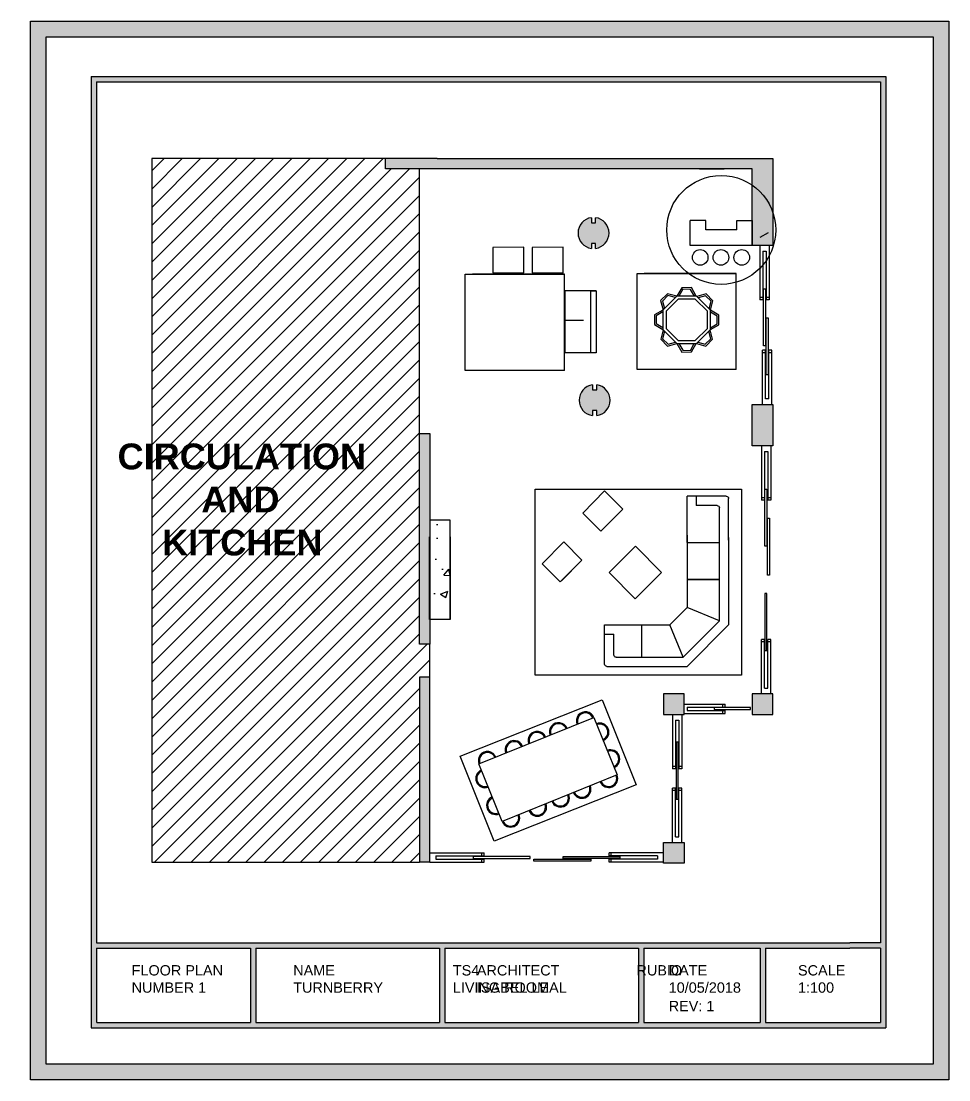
# Model space of a CAD drawing. Header units: inches. Extents: x 28 to 130, y -19 to 126.
# Drawn here: x 107.62 to 130.43, y -18.61 to 7.42 of the extents above; entities that cross this region are included whole.
import ezdxf

# ---------------------------------------------------------------- set-up
doc = ezdxf.new("R2010")
doc.units = ezdxf.units.IN
doc.header["$MEASUREMENT"] = 0
doc.layers.add('MUEBLES', color=8, linetype='Continuous')
doc.styles.add('Annotative', font='arial.ttf')
doc.styles.get("Standard").update_dxf_attribs({"font": 'arial.ttf'})

# ---------------------------------------------------------------- blocks, each defined once
blk = doc.blocks.new('DOOR 1')
at = {"linetype": 'Continuous'}
for p, q in [((0, 0), (0.881, 0)), ((0.844, 0), (0.844, -0.047)), ((0.881, 0), (0.881, -0.047)), ((0, -0.15), (0.881, -0.15)), ((0.094, -0.103), (0.094, -0.047)), ((0.094, -0.047), (0.881, -0.047)), ((0.094, -0.103), (0.881, -0.103)), ((0.703, -0.061), (1.626, -0.061)), ((0.703, -0.094), (0.703, -0.061)), ((1.626, -0.094), (0.703, -0.094)), ((0.844, -0.103), (0.844, -0.15)), ((0.881, -0.103), (0.881, -0.15)), ((1.626, -0.061), (1.626, -0.094))]:
    blk.add_line(p, q, dxfattribs=at)
blk = doc.blocks.new('11')
at = {"layer": 'MUEBLES', "color": 7}
for p, q in [((-0.628, 0), (-0.184, 0.444)), ((-0.53, -0.041), (-0.143, 0.346)), ((0.749, 0.444), (-0.184, 0.444)), ((-0.143, 0.346), (1.066, 0.346)), ((-0.143, 0.346), (0, 0)), ((0.301, 0.346), (0.301, 0)), ((0.301, 0), (0.301, 0.346)), ((0.696, 0), (0.696, 0.346)), ((0.721, 0.444), (1.165, 0.444)), ((1.19, 0.42), (1.19, 0)), ((1.091, 0.321), (1.091, 0.099)), ((-0.628, -0.855), (-0.628, 0)), ((-0.184, -0.184), (0, 0)), ((0.774, 0), (0, 0)), ((0.696, 0), (1.19, 0)), ((1.19, 0.099), (1.091, 0.099)), ((-0.53, -0.041), (-0.184, -0.184)), ((-0.53, -0.757), (-0.53, -0.041)), ((-0.184, -0.88), (-0.184, -0.184)), ((-0.184, -0.485), (-0.53, -0.485)), ((-0.505, -0.781), (-0.283, -0.781)), ((-0.283, -0.88), (-0.283, -0.781)), ((-0.604, -0.88), (-0.184, -0.88))]:
    blk.add_line(p, q, dxfattribs=at)
for centre, start, end in [((1.066, 0.321), 0, 90), ((1.165, 0.42), 0, 90), ((-0.505, -0.757), 180, 270), ((-0.604, -0.855), 180, 270)]:
    blk.add_arc(centre, 0.0247, start, end, dxfattribs=at)
blk = doc.blocks.new('222')
for points in [[(0, 0), (0.081, -0.047), (0.162, 0), (0.162, 0.094)], [(0.016, 0.009), (0.081, -0.028), (0.146, 0.009), (0.146, 0.084)]]:
    blk.add_lwpolyline(points)
blk = doc.blocks.new('44444')
blk.add_line((-0.081, -0.047), (0.081, 0.047))
blk.add_blockref('222', (-0.081, -0.047))
blk = doc.blocks.new('mesa111')
for points in [[(-0.095, 0.23), (-0.23, 0.095), (-0.23, -0.095), (-0.095, -0.23), (0.095, -0.23), (0.23, -0.095), (0.23, 0.095), (0.095, 0.23)], [(-0.083, 0.2), (-0.2, 0.083), (-0.2, -0.083), (-0.083, -0.2), (0.083, -0.2), (0.2, -0.083), (0.2, 0.083), (0.083, 0.2)]]:
    blk.add_lwpolyline(points, close=True)
for p, rotation in [((-0.001, 0.23), 150.0000000000002), ((-0.162, 0.162), 194.9999999999972), ((0.163, 0.161), 105.0000000000002), ((-0.23, 0.001), 240.0000000000002), ((0.23, -0.001), 60.00000000000021), ((-0.161, -0.163), 285.0000000000002), ((0.161, -0.163), 15.00000000000019), ((-0.001, -0.23), 330.0000000000002)]:
    blk.add_blockref('44444', p, dxfattribs=dict(rotation=rotation))

msp = doc.modelspace()

# ---------------------------------------------------------------- hatches: boundary and pattern name
h = msp.add_hatch(color=3)
h.dxf.hatch_style = 1
h.paths.add_polyline_path([(107.38969, 7.42142), (84.81458, 7.42142), (84.81458, -18.60532), (107.38969, -18.60532)])
h.paths.add_polyline_path([(107.00869, -18.22432), (85.19558, -18.22432), (85.19558, 7.04042), (107.00869, 7.04042)], flags=16)
h.paths.add_polyline_path([(105.76344, -17.32393), (86.23003, -17.32393), (86.23003, 6.05911), (105.76233, 6.05911), (105.76233, -15.36822)], flags=0)
h.paths.add_polyline_path([(105.63533, -15.24122), (104.87874, -15.24122), (87.11362, -15.24122), (86.35703, -15.24122), (86.35703, 5.93211), (105.63533, 5.93211)], flags=0)
h.paths.add_polyline_path([(102.98663, 1.90823), (102.89575, 1.90823), (102.89575, 0.57145), (102.82464, 0.57145), (102.82464, 1.76601), (102.73932, 1.76601), (102.73932, 0.57145), (102.66821, 0.57145), (102.66821, 1.90823), (102.47863, 1.90823), (102.47863, 2.51783), (102.47863, 3.78783), (101.78876, 3.78783), (101.78876, 3.40683), (101.56016, 3.40683), (101.56016, 2.64483), (101.78876, 2.64483), (101.78876, 2.26383), (101.17916, 2.26383), (101.17916, 3.78783), (94.29983, 3.78783), (94.29983, -2.71457), (94.55383, -2.71457), (94.55383, -4.84937), (95.05413, -4.84937), (95.05413, -7.28777), (95.00333, -7.28777), (94.55383, -7.28777), (94.55383, -7.89617), (94.55383, -8.70897), (94.55383, -13.02697), (95.8906, -13.02697), (95.8906, -13.09808), (94.69604, -13.09808), (94.69604, -13.1834), (95.8906, -13.1834), (95.8906, -13.25451), (94.55383, -13.25451), (94.29983, -13.25451), (87.71924, -13.25451), (87.71924, 4.04183), (94.73163, 4.04183), (102.98663, 4.04183)], flags=0)
h.paths.add_polyline_path([(101.07532, 3.54269, -1), (100.69254, 3.54269, -1)], flags=0)
h.paths.add_polyline_path([(101.07532, 3.03233, -1), (100.69254, 3.03233, -1)], flags=0)
h.paths.add_polyline_path([(101.07532, 2.52197, -1), (100.69254, 2.52197, -1)], flags=0)
h.paths.add_polyline_path([(102.9337, -4.35615), (102.86259, -4.35615), (102.86259, -3.16159), (102.77727, -3.16159), (102.77727, -4.35615), (102.70616, -4.35615), (102.70616, -4.29909), (102.77727, -4.29909), (102.77727, -3.16159), (102.86259, -3.16159), (102.86259, -4.29909), (102.9337, -4.29909)], flags=0)
h.paths.add_polyline_path([(98.62765, 1.83543), (98.62765, 1.95903), (98.57685, 1.95903), (98.52605, 1.95903), (98.52605, 1.83543, -0.87447463), (98.52605, 2.59062), (98.52605, 2.46703), (98.62765, 2.46703), (98.62765, 2.59062, -0.87447463)], flags=0)
h.paths.add_polyline_path([(101.8982, -4.3146), (101.8982, -5.33706), (101.8982, -7.4193), (100.87573, -8.44177), (98.9071, -8.44177, -0.41421356), (98.8503, -8.38496), (98.8503, -7.4193), (100.45221, -7.4193), (100.87573, -6.99578), (100.87573, -5.21481), (100.87573, -4.25779), (101.8414, -4.25779, -0.41421356)], flags=0)
h.paths.add_polyline_path([(98.65593, -2.27597), (98.65593, -2.15237), (98.60513, -2.15237), (98.55433, -2.15237), (98.55433, -2.27597, -0.87447463), (98.55433, -1.52077), (98.55433, -1.64437), (98.65593, -1.64437), (98.65593, -1.52077, -0.87447463)], flags=0)
h.paths.add_polyline_path([(102.84126, -6.64946), (102.84126, -8.0488), (102.79149, -8.0488), (102.79149, -6.64946)], flags=0)
h.paths.add_polyline_path([(99.2646, -4.65509), (98.72582, -5.19387), (98.28261, -4.75066), (98.81559, -4.20607)], flags=0)
h.paths.add_polyline_path([(99.60645, -5.48659), (100.25171, -6.13448), (99.60382, -6.77975), (98.95856, -6.13186)], flags=0)
h.paths.add_polyline_path([(98.26004, -5.90622), (97.72126, -6.445), (97.27805, -6.00179), (97.81103, -5.4572)], flags=0)
h.paths.add_polyline_path([(98.91201, -11.85551, -1), (98.46438, -11.85435)], flags=0)
h.paths.add_polyline_path([(95.86798, -10.32359, -1), (96.31561, -10.32475)], flags=0)
h.paths.add_polyline_path([(98.91555, -10.49554, -1), (98.91438, -10.94317), (98.9137, -11.20674, -1), (98.91253, -11.65437)], flags=0)
h.paths.add_polyline_path([(100.65686, -10.30706), (100.65686, -11.7064), (100.60709, -11.7064), (100.60709, -10.30706)], flags=0)
h.paths.add_polyline_path([(99.01451, -13.02697), (99.01451, -13.09808), (100.15202, -13.09808), (100.15202, -13.1834), (99.01451, -13.1834), (99.01451, -13.25451), (98.95746, -13.25451), (98.95746, -13.1834), (100.15202, -13.1834), (100.15202, -13.09808), (98.95746, -13.09808), (98.95746, -13.02697)], flags=0)
h.paths.add_polyline_path([(95.86454, -11.64644, -1), (95.86571, -11.19881), (95.86639, -10.93524, -1), (95.86756, -10.48762)], flags=0)
h.paths.add_polyline_path([(105.63644, -15.36822), (105.63644, -17.19693), (102.80495, -17.19693), (102.80495, -15.36822), (104.87874, -15.36822)], flags=0)
h.paths.add_polyline_path([(102.67795, -15.36822), (102.67795, -17.19693), (99.81352, -17.19693), (99.81352, -15.36822)], flags=0)
h.paths.add_polyline_path([(97.01974, -13.1123), (97.01974, -13.16207), (95.6204, -13.16207), (95.6204, -13.1123)], flags=0)
h.paths.add_polyline_path([(99.68652, -15.36822), (99.68652, -17.19693), (94.91926, -17.19693), (94.91926, -15.36822)], flags=0)
h.paths.add_polyline_path([(94.79226, -15.36822), (94.79226, -17.19693), (90.27165, -17.19693), (90.27165, -15.36822)], flags=0)
h.paths.add_polyline_path([(90.14465, -15.36822), (90.14465, -17.19693), (86.36479, -17.19693), (86.36479, -15.36822), (87.11362, -15.36822)], flags=0)
h.paths.add_polyline_path([(100.33373, -17.05799), (101.58485, -17.05799), (101.58485, -16.53457), (100.33373, -16.53457)], flags=8)
h.paths.add_polyline_path([(103.52447, -16.1833), (108.44079, -16.1833), (108.44079, -15.65659), (103.52447, -15.65659)], flags=9)
h.paths.add_polyline_path([(100.33425, -16.1833), (106.14997, -16.1833), (106.14997, -15.65555), (100.33425, -15.65555)], flags=8)
h.paths.add_polyline_path([(95.64532, -16.61114), (101.87305, -16.61114), (101.87305, -15.65988), (95.64532, -15.65988)], flags=8)
h.paths.add_polyline_path([(91.10368, -17.03447), (97.52165, -17.03447), (97.52165, -15.65555), (91.10368, -15.65555)], flags=8)
h.paths.add_polyline_path([(87.12854, -16.18347), (93.0153, -16.18347), (93.0153, -15.65659), (87.12854, -15.65659)], flags=8)
h.paths.add_polyline_path([(86.6748, -6.08219), (93.10277, -6.08219), (93.10277, -2.64614), (86.6748, -2.64614)], flags=8)
h = msp.add_hatch(color=3)
h.dxf.hatch_style = 1
h.paths.add_polyline_path([(130.42778, 7.42142), (107.85266, 7.42142), (107.85266, -18.60532), (130.42778, -18.60532)])
h.paths.add_polyline_path([(130.04678, -18.22432), (108.23366, -18.22432), (108.23366, 7.04042), (130.04678, 7.04042)], flags=16)
h.paths.add_polyline_path([(128.80042, -15.36822), (128.80153, -15.36822), (128.80153, -17.32393), (109.26812, -17.32393), (109.26812, 6.05911), (128.80042, 6.05911)], flags=0)
h.paths.add_polyline_path([(128.67342, -15.24122), (127.91683, -15.24122), (110.15171, -15.24122), (109.39512, -15.24122), (109.39512, 5.93211), (128.67342, 5.93211)], flags=0)
h.paths.add_polyline_path([(126.02472, 1.90823), (125.93384, 1.90823), (125.93384, 0.57145), (125.86273, 0.57145), (125.86273, 1.76601), (125.77741, 1.76601), (125.77741, 0.57145), (125.7063, 0.57145), (125.7063, 1.90823), (125.51672, 1.90823), (125.51672, 2.51783), (125.51672, 3.78783), (124.82685, 3.78783), (124.82685, 3.40683), (124.59825, 3.40683), (124.59825, 2.64483), (124.82685, 2.64483), (124.82685, 2.26383), (124.21725, 2.26383), (124.21725, 3.78783), (117.33792, 3.78783), (117.33792, -2.71457), (117.59192, -2.71457), (117.59192, -4.84937), (118.09222, -4.84937), (118.09222, -7.28777), (118.04142, -7.28777), (117.59192, -7.28777), (117.59192, -7.89617), (117.59192, -8.70897), (117.59192, -13.02697), (118.92869, -13.02697), (118.92869, -13.09808), (117.73413, -13.09808), (117.73413, -13.1834), (118.92869, -13.1834), (118.92869, -13.25451), (117.59192, -13.25451), (117.33792, -13.25451), (110.75733, -13.25451), (110.75733, 4.04183), (117.76972, 4.04183), (126.02472, 4.04183)], flags=0)
h.paths.add_polyline_path([(125.93384, 0.57145), (125.86273, 0.57145), (125.86273, 1.76601), (125.77741, 1.76601), (125.77741, 0.57145), (125.7063, 0.57145), (125.7063, 0.62851), (125.77741, 0.62851), (125.77741, 1.76601), (125.86273, 1.76601), (125.86273, 0.62851), (125.93384, 0.62851)], flags=0)
h.paths.add_polyline_path([(123.73063, 3.54269, -1), (124.1134, 3.54269, -1)], flags=0)
h.paths.add_polyline_path([(124.1134, 3.03233, -1), (123.73063, 3.03233, -1)], flags=0)
h.paths.add_polyline_path([(124.1134, 2.52197, -1), (123.73063, 2.52197, -1)], flags=0)
h.paths.add_polyline_path([(124.18516, 0.44004), (124.12194, 0.20408), (124.32975, 0.0841), (124.32975, -0.15402), (124.12354, -0.27307), (124.12354, 0.21005), (123.7868, 0.54679), (124.01679, 0.60841)], flags=0)
h.paths.add_polyline_path([(124.11866, -0.27795), (124.18029, -0.50794), (124.01192, -0.67631), (123.77595, -0.61309), (123.65597, -0.8209), (123.41786, -0.8209), (123.2988, -0.61469), (123.78192, -0.61469)], flags=0)
h.paths.add_polyline_path([(122.95719, 0.21005), (122.95719, -0.26618), (122.75098, -0.14712), (122.75098, 0.09099)], flags=0)
h.paths.add_polyline_path([(124.18516, 0.44004), (124.12354, 0.21005), (124.12354, -0.27307), (123.78192, -0.61469), (123.2988, -0.61469), (122.95719, -0.27307), (122.95719, 0.21005), (123.2988, 0.55166), (123.41786, 0.75787), (123.65597, 0.75787), (123.77503, 0.55166), (123.78192, 0.55166), (123.7868, 0.54679), (124.01679, 0.60841)], flags=0)
h.paths.add_polyline_path([(124.04734, 0.17848), (124.04734, -0.24151), (123.75036, -0.53849), (123.33037, -0.53849), (123.03339, -0.24151), (123.03339, 0.17848), (123.33037, 0.47546), (123.75036, 0.47546)], flags=0)
h.paths.add_polyline_path([(123.2988, 0.55166), (122.95963, 0.21248), (122.898, 0.44248), (123.06637, 0.61085), (123.29726, 0.54898)], flags=0)
h.paths.add_polyline_path([(125.97179, -4.35615), (125.90068, -4.35615), (125.90068, -3.16159), (125.81535, -3.16159), (125.81536, -4.35615), (125.74425, -4.35615), (125.74425, -4.29909), (125.81536, -4.29909), (125.81535, -3.16159), (125.90068, -3.16159), (125.90068, -4.29909), (125.97179, -4.29909)], flags=0)
h.paths.add_polyline_path([(121.66574, 1.83543), (121.66574, 1.95903), (121.61494, 1.95903), (121.56414, 1.95903), (121.56414, 1.83543, -0.87447463), (121.56414, 2.59062), (121.56414, 2.46703), (121.66574, 2.46703), (121.66574, 2.59062, -0.87447463)], flags=0)
h.paths.add_polyline_path([(124.93629, -4.3146), (124.93629, -5.33706), (124.93629, -7.4193), (123.91382, -8.44177), (121.94519, -8.44177, -0.41421356), (121.88838, -8.38496), (121.88838, -7.4193), (123.4903, -7.4193), (123.91382, -6.99578), (123.91382, -5.21481), (123.91382, -4.25779), (124.87948, -4.25779, -0.41421356)], flags=0)
h.paths.add_polyline_path([(121.69402, -2.27597), (121.69402, -2.15237), (121.64322, -2.15237), (121.59242, -2.15237), (121.59242, -2.27597, -0.87447463), (121.59242, -1.52077), (121.59242, -1.64437), (121.69402, -1.64437), (121.69402, -1.52077, -0.87447463)], flags=0)
h.paths.add_polyline_path([(125.87935, -6.64946), (125.87935, -8.0488), (125.82958, -8.0488), (125.82958, -6.64946)], flags=0)
h.paths.add_polyline_path([(122.33657, -4.57606), (121.79779, -5.11484), (121.35458, -4.67163), (121.88756, -4.12704)], flags=0)
h.paths.add_polyline_path([(122.64454, -5.48659), (123.2898, -6.13448), (122.64191, -6.77975), (121.99665, -6.13186)], flags=0)
h.paths.add_polyline_path([(121.33201, -5.82719), (120.79323, -6.36597), (120.35002, -5.92276), (120.883, -5.37817)], flags=0)
h.paths.add_polyline_path([(122.19565, -11.11083, -1), (121.7806, -11.27846)], flags=0)
h.paths.add_polyline_path([(118.79873, -10.83919, -1), (119.21378, -10.67156)], flags=0)
h.paths.add_polyline_path([(121.68635, -9.84982, -1), (121.85399, -10.26488), (121.95269, -10.50927, -1), (122.12033, -10.92432)], flags=0)
h.paths.add_polyline_path([(123.69495, -10.30706), (123.69495, -11.7064), (123.64518, -11.7064), (123.64518, -10.30706)], flags=0)
h.paths.add_polyline_path([(122.0526, -13.02697), (122.0526, -13.09808), (123.19011, -13.09808), (123.19011, -13.1834), (122.0526, -13.1834), (122.0526, -13.25451), (121.99555, -13.25451), (121.99555, -13.1834), (123.19011, -13.1834), (123.19011, -13.09808), (121.99555, -13.09808), (121.99555, -13.02697)], flags=0)
h.paths.add_polyline_path([(119.29413, -12.06578, -1), (119.1265, -11.65073), (119.02779, -11.40634, -1), (118.86016, -10.99128)], flags=0)
h.paths.add_polyline_path([(128.67453, -15.36822), (128.67453, -17.19693), (125.84304, -17.19693), (125.84304, -15.36822), (127.91683, -15.36822)], flags=0)
h.paths.add_polyline_path([(125.71604, -15.36822), (125.71604, -17.19693), (122.85161, -17.19693), (122.85161, -15.36822)], flags=0)
h.paths.add_polyline_path([(120.05783, -13.1123), (120.05783, -13.16207), (118.65849, -13.16207), (118.65849, -13.1123)], flags=0)
h.paths.add_polyline_path([(122.72461, -15.36822), (122.72461, -17.19693), (117.95735, -17.19693), (117.95735, -15.36822)], flags=0)
h.paths.add_polyline_path([(117.83035, -15.36822), (117.83035, -17.19693), (113.30974, -17.19693), (113.30974, -15.36822)], flags=0)
h.paths.add_polyline_path([(113.18274, -15.36822), (113.18274, -17.19693), (109.40288, -17.19693), (109.40288, -15.36822), (110.15171, -15.36822)], flags=0)
h.paths.add_polyline_path([(123.372, -17.05694), (124.6044, -17.05694), (124.6044, -16.53356), (123.372, -16.53356)], flags=8)
h.paths.add_polyline_path([(126.54038, -16.60472), (127.84901, -16.60472), (127.84901, -15.658), (126.54038, -15.658)], flags=8)
h.paths.add_polyline_path([(123.3616, -16.60229), (125.26279, -16.60229), (125.26279, -15.65558), (123.3616, -15.65558)], flags=8)
h.paths.add_polyline_path([(118.65274, -16.60715), (122.16872, -16.60715), (122.16872, -15.658), (118.65274, -15.658)], flags=8)
h.paths.add_polyline_path([(114.14107, -17.03048), (117.21004, -17.03048), (117.21004, -15.65558), (114.14107, -15.65558)], flags=8)
h.paths.add_polyline_path([(110.16802, -16.60472), (112.53354, -16.60472), (112.53354, -15.658), (110.16802, -15.658)], flags=8)
h.paths.add_polyline_path([(110.91519, -6.07264), (117.23617, -6.07264), (117.23617, -2.64145), (110.91519, -2.64145)], flags=8)
h = msp.add_hatch(color=256)
h.dxf.hatch_style = 1
h.paths.add_polyline_path([(109.34532, 6.05911), (109.34532, -17.32393), (128.87873, -17.32393), (128.87873, -15.36822), (128.87762, 6.05911)])
h.paths.add_polyline_path([(128.75062, 5.93211), (128.75062, -15.24122), (127.99403, -15.24122), (110.22891, -15.24122), (109.47232, -15.24122), (109.47232, 5.93211)], flags=16)
h.paths.add_polyline_path([(126.10192, 4.04183), (126.10192, 1.90823), (126.01104, 1.90823), (126.01104, 0.57145), (125.93993, 0.57145), (125.93993, 1.76601), (125.85461, 1.76601), (125.85461, 0.57145), (125.7835, 0.57145), (125.7835, 1.90823), (125.59392, 1.90823), (125.59392, 3.78783), (117.41512, 3.78783), (117.41512, -2.71457), (117.66912, -2.71457), (117.66912, -7.89617), (117.66912, -8.70897), (117.66912, -13.02697), (119.00589, -13.02697), (119.00589, -13.09808), (117.81133, -13.09808), (117.81133, -13.1834), (119.00589, -13.1834), (119.00589, -13.25451), (117.66912, -13.25451), (117.41512, -13.25451), (110.83453, -13.25451), (110.83453, 4.04183), (117.84692, 4.04183)], flags=0)
h.paths.add_polyline_path([(126.01104, 0.57145), (125.93993, 0.57145), (125.93993, 1.76601), (125.85461, 1.76601), (125.85461, 0.57145), (125.7835, 0.57145), (125.7835, 0.62851), (125.85461, 0.62851), (125.85461, 1.76601), (125.93993, 1.76601), (125.93993, 0.62851), (126.01104, 0.62851)], flags=0)
h.paths.add_polyline_path([(125.98471, 0.12685), (125.98471, -1.2725), (125.93494, -1.2725), (125.93494, 0.12685)], flags=0)
h.paths.add_polyline_path([(126.07545, -0.6666), (126.07545, -2.00337), (126.10192, -2.00337), (126.10192, -3.01937), (126.04899, -3.01937), (126.04899, -4.35615), (125.97788, -4.35615), (125.97788, -3.16159), (125.89256, -3.16159), (125.89256, -4.35615), (125.82145, -4.35615), (125.82145, -3.01937), (125.59392, -3.01937), (125.59392, -2.00337), (125.84792, -2.00337), (125.84792, -0.6666), (125.91902, -0.6666), (125.91902, -1.86116), (126.00435, -1.86116), (126.00435, -0.6666)], flags=0)
h.paths.add_polyline_path([(122.10142, -2.02673, -1), (121.33942, -2.02673, -1)], flags=0)
h.paths.add_polyline_path([(126.04899, -4.35615), (125.97788, -4.35615), (125.97788, -3.16159), (125.89256, -3.16159), (125.89256, -4.35615), (125.82145, -4.35615), (125.82145, -4.29909), (125.89256, -4.29909), (125.89256, -3.16159), (125.97788, -3.16159), (125.97788, -4.29909), (126.04899, -4.29909)], flags=0)
h.paths.add_polyline_path([(126.02266, -4.80075), (126.02266, -6.2001), (125.97289, -6.2001), (125.97289, -4.80075)], flags=0)
h.paths.add_polyline_path([(125.95655, -6.64946), (125.95655, -8.0488), (125.90678, -8.0488), (125.90678, -6.64946)], flags=0)
h.paths.add_polyline_path([(123.91752, -9.11537), (123.91752, -9.36937), (124.9286, -9.36937), (124.9286, -9.44048), (123.99077, -9.44048), (123.99077, -9.5258), (124.9286, -9.5258), (124.9286, -9.59691), (123.91752, -9.59691), (123.91752, -9.62337), (123.86459, -9.62337), (123.86459, -10.96015), (123.79348, -10.96015), (123.79348, -9.76559), (123.70816, -9.76559), (123.70816, -10.96015), (123.63705, -10.96015), (123.63705, -9.62337), (123.40952, -9.62337), (123.40952, -9.11537)], flags=0)
h.paths.add_polyline_path([(125.55213, -9.4547), (125.55213, -9.50447), (124.6584, -9.50447), (124.6584, -9.4547)], flags=0)
h.paths.add_polyline_path([(123.77215, -10.30706), (123.77215, -11.7064), (123.72238, -11.7064), (123.72238, -10.30706)], flags=0)
h.paths.add_polyline_path([(122.1298, -13.02697), (122.1298, -13.09808), (123.26731, -13.09808), (123.26731, -13.1834), (122.1298, -13.1834), (122.1298, -13.25451), (122.07275, -13.25451), (122.07275, -13.1834), (123.26731, -13.1834), (123.26731, -13.09808), (122.07275, -13.09808), (122.07275, -13.02697)], flags=0)
h.paths.add_polyline_path([(121.62814, -13.17841), (121.62814, -13.22818), (120.22879, -13.22818), (120.22879, -13.17841)], flags=0)
h.paths.add_polyline_path([(120.13503, -13.1123), (120.13503, -13.16207), (118.73569, -13.16207), (118.73569, -13.1123)], flags=0)
h.paths.add_polyline_path([(127.99403, -15.36822), (128.75173, -15.36822), (128.75173, -17.19693), (125.92024, -17.19693), (125.92024, -15.36822)], flags=16)
h.paths.add_polyline_path([(125.79324, -15.36822), (125.79324, -17.19693), (122.92881, -17.19693), (122.92881, -15.36822)], flags=16)
h.paths.add_polyline_path([(122.80181, -15.36822), (122.80181, -17.19693), (118.03455, -17.19693), (118.03455, -15.36822)], flags=16)
h.paths.add_polyline_path([(117.90755, -15.36822), (117.90755, -17.19693), (113.38694, -17.19693), (113.38694, -15.36822)], flags=16)
h.paths.add_polyline_path([(113.25994, -15.36822), (113.25994, -17.19693), (109.48008, -17.19693), (109.48008, -15.36822), (110.22891, -15.36822)], flags=16)
h.paths.add_polyline_path([(127.34423, -2.2669), (128.55653, -2.2669), (128.55653, -1.74348), (127.34423, -1.74348)], flags=8)
h.paths.add_polyline_path([(124.87007, -11.81515), (124.87007, -10.60285), (124.34665, -10.60285), (124.34665, -11.81515)], flags=8)
h.paths.add_polyline_path([(119.93646, -14.27723), (121.14876, -14.27723), (121.14876, -13.75381), (119.93646, -13.75381)], flags=8)
h.paths.add_polyline_path([(118.8993, -11.48495), (118.8993, -10.27265), (118.37588, -10.27265), (118.37588, -11.48495)], flags=8)
h.paths.add_polyline_path([(118.8993, -5.90823), (118.8993, -4.69593), (118.37588, -4.69593), (118.37588, -5.90823)], flags=8)
h.paths.add_polyline_path([(118.8842, -8.61508), (120.0965, -8.61508), (120.0965, -8.09166), (118.8842, -8.09166)], flags=8)
h.paths.add_polyline_path([(120.48031, 4.87559), (121.69261, 4.87559), (121.69261, 5.39901), (120.48031, 5.39901)], flags=8)
h.paths.add_polyline_path([(110.94041, -6.08219), (117.36838, -6.08219), (117.36838, -2.64614), (110.94041, -2.64614)], flags=8)
h = msp.add_hatch()
h.set_pattern_fill('ANSI31', color=256, scale=2.54)
h.set_pattern_definition([(45, (48.7328, -32.76566), (-0.2245064, 0.2245064), [])])
h.paths.add_polyline_path([(110.83453, -13.25451), (117.41512, -13.25451), (117.41512, -8.70897), (117.66912, -8.70897), (117.66912, -7.89617), (117.41512, -7.89617), (117.41512, -2.71457), (117.41512, 3.78783), (116.57692, 3.78783), (116.57692, 4.04183), (110.83453, 4.04183)])
h = msp.add_hatch(color=256)
h.dxf.hatch_style = 1
h.paths.add_polyline_path([(126.10192, 4.04183), (117.84692, 4.04183), (116.57692, 4.04183), (116.57692, 3.78783), (117.41512, 3.78783), (125.59392, 3.78783), (125.59392, 1.90823), (126.10192, 1.90823)])
h.paths.add_polyline_path([(117.66912, -2.71457), (117.41512, -2.71457), (117.41512, -7.89617), (117.66912, -7.89617)])
h.paths.add_polyline_path([(117.66912, -8.70897), (117.41512, -8.70897), (117.41512, -13.25451), (117.66912, -13.25451)])
h.paths.add_polyline_path([(123.91752, -9.11537), (123.40952, -9.11537), (123.40952, -9.62337), (123.91752, -9.62337)])
h.paths.add_polyline_path([(126.10192, -9.11537), (125.59392, -9.11537), (125.59392, -9.62337), (126.10192, -9.62337)])
h.paths.add_polyline_path([(123.91752, -12.77297), (123.40952, -12.77297), (123.40952, -13.28097), (123.91752, -13.28097)])
h.paths.add_polyline_path([(126.10192, -2.00337), (126.07545, -2.00337), (125.59392, -2.00337), (125.59392, -3.01937), (126.10192, -3.01937)])
h.paths.add_polyline_path([(121.77122, -1.52077), (121.77122, -1.64437), (121.66962, -1.64437), (121.66962, -1.52077, 0.87447463), (121.66962, -2.27597), (121.66962, -2.15237), (121.72042, -2.15237), (121.77122, -2.15237), (121.77122, -2.27597, 0.87447463)])
h.paths.add_polyline_path([(121.74294, 2.59062), (121.74294, 2.46703), (121.64134, 2.46703), (121.64134, 2.59062, 0.87447463), (121.64134, 1.83543), (121.64134, 1.95903), (121.69214, 1.95903), (121.74294, 1.95903), (121.74294, 1.83543, 0.87447463)])
h = msp.add_hatch()
h.set_pattern_fill('AR-CONC', color=256, scale=0.254)
h.set_pattern_definition([(50, (114.191, -34.0587), (1.82184, -0.15939), [0.1905, -2.0955]), (355, (114.191, -34.0587), (-0.35243, 1.91057), [0.1524, -1.6764]), (100.4514, (114.3429, -34.072), (1.46941, 1.75118), [0.1619, -1.7809]), (46.184, (114.191, -33.5507), (2.7108, -0.42042), [0.28575, -3.14325]), (96.636, (114.417, -33.5858), (2.37404, 2.47426), [0.24285, -2.67135]), (351.184, (114.191, -33.5507), (2.37404, 2.47426), [0.2286, -2.5146]), (21, (114.445, -33.6777), (1.516144, -1.02265), [0.1905, -2.0955]), (326, (114.445, -33.6777), (0.61802, 1.84188), [0.1524, -1.6764]), (71.4514, (114.5714, -33.763), (2.13416, 0.81923), [0.1619, -1.7809]), (37.5, (114.191, -34.05874), (0.030886, 0.84555), [0, -1.65608, 0, -1.7018, 0, -1.68275]), (7.5, (114.191, -34.0587), (0.668197, 1.001806), [0, -0.97028, 0, -1.61798, 0, -0.64135]), (327.5, (113.6246, -34.05874), (1.355909, -0.05729), [0, -0.635, 0, -1.9812, 0, -2.6289]), (317.5, (113.3706, -34.0587), (1.481293, 0.254267), [0, -0.8255, 0, -1.31572, 0, -1.8669])])
h.paths.add_polyline_path([(118.16942, -4.84937), (117.66142, -4.84937), (117.66142, -7.28777), (118.11862, -7.28777), (118.16942, -7.28777)])

# ---------------------------------------------------------------- linework, layer by layer
for p, q in [((109.34532, 6.05911), (109.34532, -17.32393)), ((109.34532, 6.05911), (128.87762, 6.05911)), ((128.87762, 6.05911), (128.87762, -15.36822)), ((109.47232, 5.93211), (109.47232, -15.24122)), ((109.47232, 5.93211), (128.75062, 5.93211)), ((128.75062, 5.93211), (128.75062, -15.24122)), ((117.84692, 4.04183), (110.83453, 4.04183)), ((110.83453, 4.04183), (110.83453, -13.25451)), ((116.57692, 3.78783), (116.57692, 4.04183)), ((116.57692, 3.78783), (116.57692, 4.04183)), ((117.84692, 4.04183), (126.10192, 4.04183)), ((126.10192, 4.04183), (126.10192, 3.78783)), ((126.10192, 4.04183), (126.10192, 1.90823)), ((125.59392, 3.78783), (116.57692, 3.78783)), ((125.59392, 3.78783), (116.57692, 3.78783)), ((117.41512, 3.78783), (116.57692, 3.78783)), ((117.41512, -2.71457), (117.41512, 3.78783)), ((125.59392, 3.78783), (117.84692, 3.78783)), ((124.29445, 3.78783), (124.90405, 3.78783)), ((125.59392, 1.90823), (125.59392, 3.78783)), ((125.59392, 1.90823), (125.59392, 3.78783)), ((126.10192, 3.78783), (126.10192, 1.90823)), ((121.64134, 2.59062), (121.64134, 2.46703)), ((121.64134, 2.46703), (121.74294, 2.46703)), ((121.74294, 2.46703), (121.74294, 2.59062)), ((124.45092, 2.51783), (124.06992, 2.51783)), ((124.06992, 1.90823), (124.06992, 2.51783)), ((124.45092, 2.28923), (124.45092, 2.51783)), ((125.21292, 2.51783), (125.59392, 2.51783)), ((125.21292, 2.28923), (125.21292, 2.51783)), ((125.59392, 2.51783), (125.59392, 1.90823)), ((125.59392, 1.90823), (125.59392, 2.51783)), ((125.21292, 2.28923), (124.45092, 2.28923)), ((125.98382, 2.21701), (125.7845, 2.10507)), ((119.98309, 1.86898), (119.22114, 1.86076)), ((119.22114, 1.86076), (119.22114, 1.23397)), ((119.98309, 1.23398), (119.98309, 1.86898)), ((120.94411, 1.86945), (120.18216, 1.86123)), ((120.18216, 1.86123), (120.18216, 1.23444)), ((120.94411, 1.23445), (120.94411, 1.86945)), ((121.69214, 1.95903), (121.64134, 1.95903)), ((121.64134, 1.95903), (121.64134, 1.83543)), ((121.74294, 1.95903), (121.69214, 1.95903)), ((121.74294, 1.83543), (121.74294, 1.95903)), ((125.59392, 1.90823), (124.06992, 1.90823)), ((126.10192, 1.90823), (125.59392, 1.90823)), ((126.10192, 1.90823), (125.59392, 1.90823)), ((120.94411, 1.23445), (120.94411, 1.62203)), ((118.54056, -1.16449), (118.54056, 1.20211)), ((118.54056, 1.20211), (120.97896, 1.20211)), ((120.97896, 1.20211), (118.71836, 1.20211)), ((120.97896, 1.20211), (118.71836, 1.20211)), ((119.22114, 1.23397), (119.98309, 1.23398)), ((119.26621, 1.23397), (119.98309, 1.23398)), ((120.79292, 1.20211), (119.26892, 1.20211)), ((120.18216, 1.23444), (120.94411, 1.23445)), ((120.22723, 1.23444), (120.94411, 1.23445)), ((120.97896, -1.16449), (120.97896, 1.20211)), ((120.99236, -0.729), (120.99236, 0.795)), ((121.75436, 0.795), (120.99236, 0.795)), ((121.62118, 0.795), (121.75436, 0.795)), ((121.62118, 0.795), (121.62118, -0.729)), ((121.75436, 0.795), (121.75436, -0.729)), ((120.99236, 0.07006), (121.4466, 0.07006)), ((125.93494, -1.2725), (125.93494, 0.12685)), ((125.93494, 0.12685), (125.98471, 0.12685)), ((125.98471, 0.12685), (125.98471, -1.2725)), ((121.62118, -0.729), (120.99236, -0.729)), ((121.75436, -0.729), (121.62118, -0.729)), ((125.84792, -2.00337), (125.84792, -0.6666)), ((125.91902, -0.6666), (125.84792, -0.6666)), ((125.84792, -0.72366), (125.91902, -0.72366)), ((125.91902, -1.86116), (125.91902, -0.6666)), ((126.00435, -1.86116), (126.00435, -0.6666)), ((126.07545, -0.6666), (126.00435, -0.6666)), ((126.00435, -0.72366), (126.07545, -0.72366)), ((126.07545, -2.00337), (126.07545, -0.6666)), ((120.97896, -1.16449), (118.54056, -1.16449)), ((125.98471, -1.2725), (125.93494, -1.2725)), ((121.66962, -1.52077), (121.66962, -1.64437)), ((121.77122, -1.64437), (121.77122, -1.52077)), ((121.66962, -1.64437), (121.77122, -1.64437)), ((125.59392, -3.01937), (125.59392, -2.00337)), ((125.59392, -2.00337), (126.10192, -2.00337)), ((126.00435, -1.86116), (125.91902, -1.86116)), ((126.10192, -2.00337), (126.10192, -3.01937)), ((121.72042, -2.15237), (121.66962, -2.15237)), ((121.66962, -2.15237), (121.66962, -2.27597)), ((121.77122, -2.15237), (121.72042, -2.15237)), ((121.77122, -2.27597), (121.77122, -2.15237)), ((117.41512, -7.89617), (117.41512, -2.71457)), ((117.41512, -2.71457), (117.66912, -2.71457)), ((117.66912, -2.71457), (117.66912, -7.89617)), ((126.10192, -3.01937), (125.59392, -3.01937)), ((121.96476, -4.12704), (121.43178, -4.67163)), ((122.41377, -4.57606), (121.96476, -4.12704)), ((122.41377, -4.57606), (122.1397, -4.30199)), ((121.43178, -4.67163), (121.87499, -5.11484)), ((121.87499, -5.11484), (122.41377, -4.57606)), ((121.90685, -5.08298), (122.41377, -4.57606)), ((118.16942, -4.84937), (117.66912, -4.84937)), ((118.16942, -7.28777), (118.16942, -4.84937)), ((125.97289, -6.2001), (125.97289, -4.80075)), ((125.97289, -4.80075), (126.02266, -4.80075)), ((126.02266, -4.80075), (126.02266, -6.2001)), ((117.66142, -7.28777), (117.66142, -5.25577)), ((118.16942, -5.25577), (118.16942, -7.28777)), ((118.16942, -7.28777), (118.16942, -5.25577)), ((120.9602, -5.37817), (120.42722, -5.92276)), ((121.40921, -5.82719), (120.9602, -5.37817)), ((122.72174, -5.48659), (122.07385, -6.13186)), ((122.72174, -5.48659), (123.367, -6.13448)), ((120.42722, -5.92276), (120.87043, -6.36597)), ((120.87043, -6.36597), (121.40921, -5.82719)), ((120.87043, -6.36597), (121.29395, -5.94245)), ((120.9023, -6.3341), (121.40921, -5.82719)), ((122.07385, -6.13186), (122.71911, -6.77975)), ((123.367, -6.13448), (122.71911, -6.77975)), ((126.02266, -6.2001), (125.97289, -6.2001)), ((118.11862, -7.28777), (117.66142, -7.28777)), ((118.16942, -7.28777), (118.11862, -7.28777)), ((117.66912, -7.89617), (117.41512, -7.89617)), ((117.66912, -8.70897), (117.66912, -7.89617)), ((117.66912, -8.70897), (117.41512, -8.70897)), ((117.41512, -8.70897), (117.41512, -13.25451)), ((117.66912, -13.25451), (117.66912, -8.70897)), ((123.91752, -9.11537), (123.40952, -9.11537)), ((123.40952, -9.11537), (123.40952, -9.62337)), ((123.91752, -9.62337), (123.91752, -9.11537)), ((123.91752, -9.36937), (124.9286, -9.36937)), ((124.87154, -9.44048), (124.87154, -9.36937)), ((124.9286, -9.44048), (124.9286, -9.36937)), ((125.59392, -9.11537), (125.59392, -9.62337)), ((126.10192, -9.11537), (125.59392, -9.11537)), ((126.10192, -9.62337), (126.10192, -9.11537)), ((123.40952, -9.62337), (123.91752, -9.62337)), ((123.63705, -9.62337), (123.63705, -10.96015)), ((123.86459, -9.62337), (123.86459, -10.96015)), ((123.91752, -9.59691), (124.9286, -9.59691)), ((123.99077, -9.44048), (124.9286, -9.44048)), ((123.99077, -9.44048), (123.99077, -9.5258)), ((123.99077, -9.5258), (124.9286, -9.5258)), ((125.55213, -9.4547), (124.6584, -9.4547)), ((124.6584, -9.4547), (124.6584, -9.50447)), ((124.6584, -9.50447), (125.55213, -9.50447)), ((124.87154, -9.59691), (124.87154, -9.5258)), ((124.9286, -9.59691), (124.9286, -9.5258)), ((125.55213, -9.50447), (125.55213, -9.4547)), ((125.59392, -9.62337), (126.10192, -9.62337)), ((118.87593, -10.83919), (121.70212, -9.69773)), ((121.70212, -9.69773), (122.27285, -11.11083)), ((123.70816, -9.76559), (123.70816, -10.96015)), ((123.70816, -9.76559), (123.79348, -9.76559)), ((123.79348, -9.76559), (123.79348, -10.96015)), ((119.44666, -12.25229), (118.87593, -10.83919)), ((123.70816, -10.90309), (123.63705, -10.90309)), ((123.86459, -10.90309), (123.79348, -10.90309)), ((122.27285, -11.11083), (119.44666, -12.25229)), ((123.70816, -10.96015), (123.63705, -10.96015)), ((123.86459, -10.96015), (123.79348, -10.96015)), ((123.40952, -13.28097), (123.40952, -12.77297)), ((123.40952, -12.77297), (123.91752, -12.77297)), ((123.91752, -12.77297), (123.91752, -13.28097)), ((110.83453, -13.25451), (117.41512, -13.25451)), ((117.66912, -13.25451), (117.41512, -13.25451)), ((120.22879, -13.17841), (121.62814, -13.17841)), ((120.22879, -13.22818), (120.22879, -13.17841)), ((121.62814, -13.22818), (120.22879, -13.22818)), ((121.62814, -13.17841), (121.62814, -13.22818)), ((123.91752, -13.28097), (123.40952, -13.28097)), ((109.47232, -15.24122), (110.22891, -15.24122)), ((110.22891, -15.24122), (127.99403, -15.24122)), ((128.75062, -15.24122), (127.99403, -15.24122)), ((109.47232, -15.36822), (110.22891, -15.36822)), ((109.48008, -17.19693), (109.48008, -15.36822)), ((110.22891, -15.36822), (113.25994, -15.36822)), ((113.25994, -15.36822), (113.25994, -17.19693)), ((113.38694, -15.36822), (117.90755, -15.36822)), ((113.38694, -15.36822), (113.38694, -17.19693)), ((117.90755, -15.36822), (117.90755, -17.19693)), ((118.03455, -15.36822), (122.80181, -15.36822)), ((118.03455, -15.36822), (118.03455, -17.19693)), ((122.80181, -15.36822), (122.80181, -17.19693)), ((122.92881, -15.36822), (125.79324, -15.36822)), ((122.92881, -15.36822), (122.92881, -17.19693)), ((125.79324, -15.36822), (125.79324, -17.19693)), ((125.92024, -15.36822), (127.99403, -15.36822)), ((125.92024, -15.36822), (125.92024, -17.19693)), ((128.75062, -15.36822), (127.99403, -15.36822)), ((128.75173, -15.36822), (128.75173, -17.19693)), ((128.87873, -15.36822), (128.87873, -17.32393)), ((109.34532, -17.32393), (128.87873, -17.32393)), ((109.48008, -17.19693), (113.25994, -17.19693)), ((113.38694, -17.19693), (117.90755, -17.19693)), ((118.03455, -17.19693), (122.80181, -17.19693)), ((122.92881, -17.19693), (125.79324, -17.19693)), ((125.92024, -17.19693), (128.75173, -17.19693))]:
    msp.add_line(p, q)
at = {"color": 1}
for p, q in [((118.54056, -1.16449), (118.54056, 1.20211)), ((118.54056, 1.20211), (120.97896, 1.20211)), ((120.97896, -1.16449), (120.97896, 1.20211)), ((122.76386, -1.14464), (122.76386, 1.22197)), ((122.76386, 1.22197), (125.20226, 1.22197)), ((125.20226, 1.22197), (122.94166, 1.22197)), ((125.20226, -1.14464), (125.20226, 1.22197)), ((120.97896, -1.16449), (118.54056, -1.16449)), ((125.20226, -1.14464), (122.76386, -1.14464)), ((120.25733, -4.08228), (125.32987, -4.08228)), ((120.25733, -8.65428), (120.25733, -4.08228)), ((125.32987, -4.08228), (125.32987, -8.65428)), ((125.32987, -8.65428), (120.25733, -8.65428)), ((118.41724, -10.64836), (121.90514, -9.2608)), ((121.90514, -9.2608), (122.73798, -11.35429)), ((119.25007, -12.74185), (118.41724, -10.64836)), ((122.73798, -11.35429), (119.25007, -12.74185))]:
    msp.add_line(p, q, dxfattribs=at)
at = {"color": 3}
for points in [[(107.85266, 7.42142), (130.42778, 7.42142), (130.42778, -18.60532), (107.85266, -18.60532)], [(108.23366, 7.04042), (130.04678, 7.04042), (130.04678, -18.22432), (108.23366, -18.22432)]]:
    msp.add_lwpolyline(points, close=True, dxfattribs=at)
at = {"color": 1}
msp.add_circle((124.83192, 2.28923), 1.33934, dxfattribs=at)
for centre in [(124.31505, 1.61299), (124.82541, 1.61299), (125.33577, 1.61299)]:
    msp.add_circle(centre, 0.19139)
for centre, radius, start, end in [((121.69214, 2.21303), 0.381, 97.662256, 262.337744), ((121.69214, 2.21303), 0.381, 277.662256, 82.337744), ((121.72042, -1.89837), 0.381, 97.662256, 262.337744), ((121.72042, -1.89837), 0.381, 277.662256, 82.337744), ((121.4946, -9.78155), 0.22381, 21.993094, 201.993094), ((121.4946, -9.78155), 0.19841, 21.993094, 201.993094), ((120.83515, -10.04789), 0.22381, 21.993094, 201.993094), ((120.83515, -10.04789), 0.19841, 21.993094, 201.993094), ((121.84737, -10.05735), 0.22381, 291.993094, 111.993094), ((121.84737, -10.05735), 0.19841, 291.993094, 111.993094), ((120.30566, -10.26174), 0.22381, 21.993094, 201.993094), ((120.30566, -10.26174), 0.19841, 21.993094, 201.993094), ((119.7429, -10.48903), 0.22381, 21.993094, 201.993094), ((119.7429, -10.48903), 0.19841, 21.993094, 201.993094), ((119.08346, -10.75538), 0.22381, 21.993094, 201.993094), ((119.08346, -10.75538), 0.19841, 21.993094, 201.993094), ((122.11371, -10.7168), 0.22381, 291.993094, 111.993094), ((122.11371, -10.7168), 0.19841, 291.993094, 111.993094), ((119.02117, -11.19881), 0.22381, 111.993094, 291.993094), ((119.02117, -11.19881), 0.19841, 111.993094, 291.993094), ((122.06533, -11.19465), 0.22381, 201.993094, 21.993094), ((122.06533, -11.19465), 0.19841, 201.993094, 21.993094), ((121.40588, -11.46099), 0.22381, 201.993094, 21.993094), ((121.40588, -11.46099), 0.19841, 201.993094, 21.993094), ((119.28752, -11.85826), 0.22381, 111.993094, 291.993094), ((119.28752, -11.85826), 0.19841, 111.993094, 291.993094), ((120.87639, -11.67484), 0.22381, 201.993094, 21.993094), ((120.87639, -11.67484), 0.19841, 201.993094, 21.993094), ((120.31363, -11.90213), 0.22381, 201.993094, 21.993094), ((120.31363, -11.90213), 0.19841, 201.993094, 21.993094), ((119.65419, -12.16847), 0.22381, 201.993094, 21.993094), ((119.65419, -12.16847), 0.19841, 201.993094, 21.993094)]:
    msp.add_arc(centre, radius, start, end)

# ---------------------------------------------------------------- block references
at = {"yscale": 1.516894010319173, "zscale": 1.516894010319173}
for p, xscale, rotation in [((126.01104, 1.90823), 1.516894010319173, 270), ((126.04899, -3.01937), 1.516894010319173, 270), ((126.04899, -9.11537), -1.516894010319173, 270), ((123.86459, -12.77297), -1.516894010319173, 270), ((117.66912, -13.25451), -1.516894010319173, 180), ((123.40952, -13.25451), 1.516894010319173, 180)]:
    msp.add_blockref('DOOR 1', p, dxfattribs=dict(at, xscale=xscale, rotation=rotation))
at = {"color": 1, "xscale": 2.540000000000008, "yscale": 2.540000000000008, "zscale": 2.540000000000008}
msp.add_blockref('mesa111', (123.98306, 0.07888), dxfattribs=at)
at = {"color": 1, "xscale": -2.301419887266113, "yscale": 2.301419887266113, "zscale": 2.301419887266113, "rotation": 269.9999999999386}
msp.add_blockref('11', (123.99102, -6.99578), dxfattribs=at)

# ---------------------------------------------------------------- texts
at = {"ltscale": 0.25, "insert": (112.2426, -2.96213), "char_height": 0.635, "attachment_point": 1, "style": 'Annotative'}
msp.add_mtext_dynamic_manual_height_columns('\\pi-2.2517;{\\fArial|b1|i0|c0|p34;CIRCULATION \\P\\pi-0.19189;AND\\P\\pi-1.1557;KITCHEN}', width=1.4939265, gutter_width=50000, heights=[0], dxfattribs=at)
note = msp.add_mtext_dynamic_manual_height_columns('FLOOR PLAN\\P', width=2.6740577, gutter_width=1.25, heights=[0.67993, 0], dxfattribs=dict(insert=(110.33644, -15.78627), char_height=0.254, attachment_point=1))
for column, words in zip(note.columns.linked_columns, ['NUMBER 1']):
    column.text = words
note = msp.add_mtext_dynamic_manual_height_columns('NAME\\P', width=2.6740577, gutter_width=1.25, heights=[0.67993, 0], dxfattribs=dict(insert=(114.30949, -15.78627), char_height=0.254, attachment_point=1))
for column, words in zip(note.columns.linked_columns, ['TURNBERRY TS4 \\PLIVING ROOM']):
    column.text = words
note = msp.add_mtext_dynamic_manual_height_columns('ARCHITECT\\P', width=2.6740577, gutter_width=1.25, heights=[0.67993, 0], dxfattribs=dict(insert=(118.82463, -15.78627), char_height=0.254, attachment_point=1))
for column, words in zip(note.columns.linked_columns, ['ISABEL LEAL RUBIO']):
    column.text = words
note = msp.add_mtext_dynamic_manual_height_columns('DATE\\P', width=2.6740577, gutter_width=1.25, heights=[0.67993, 0], dxfattribs=dict(insert=(123.54042, -15.78627), char_height=0.254, attachment_point=1))
for column, words in zip(note.columns.linked_columns, ['10/05/2018 ']):
    column.text = words
note = msp.add_mtext_dynamic_manual_height_columns('SCALE\\P', width=2.6740577, gutter_width=1.25, heights=[0.67993, 0], dxfattribs=dict(insert=(126.7192, -15.78627), char_height=0.254, attachment_point=1))
for column, words in zip(note.columns.linked_columns, ['1:100']):
    column.text = words
at = {"insert": (123.54042, -16.66426), "char_height": 0.254, "attachment_point": 1}
msp.add_mtext_dynamic_manual_height_columns('REV: 1', width=2.6740577, gutter_width=1.25, heights=[0.67993], dxfattribs=at)

doc.saveas('drawing.dxf')
